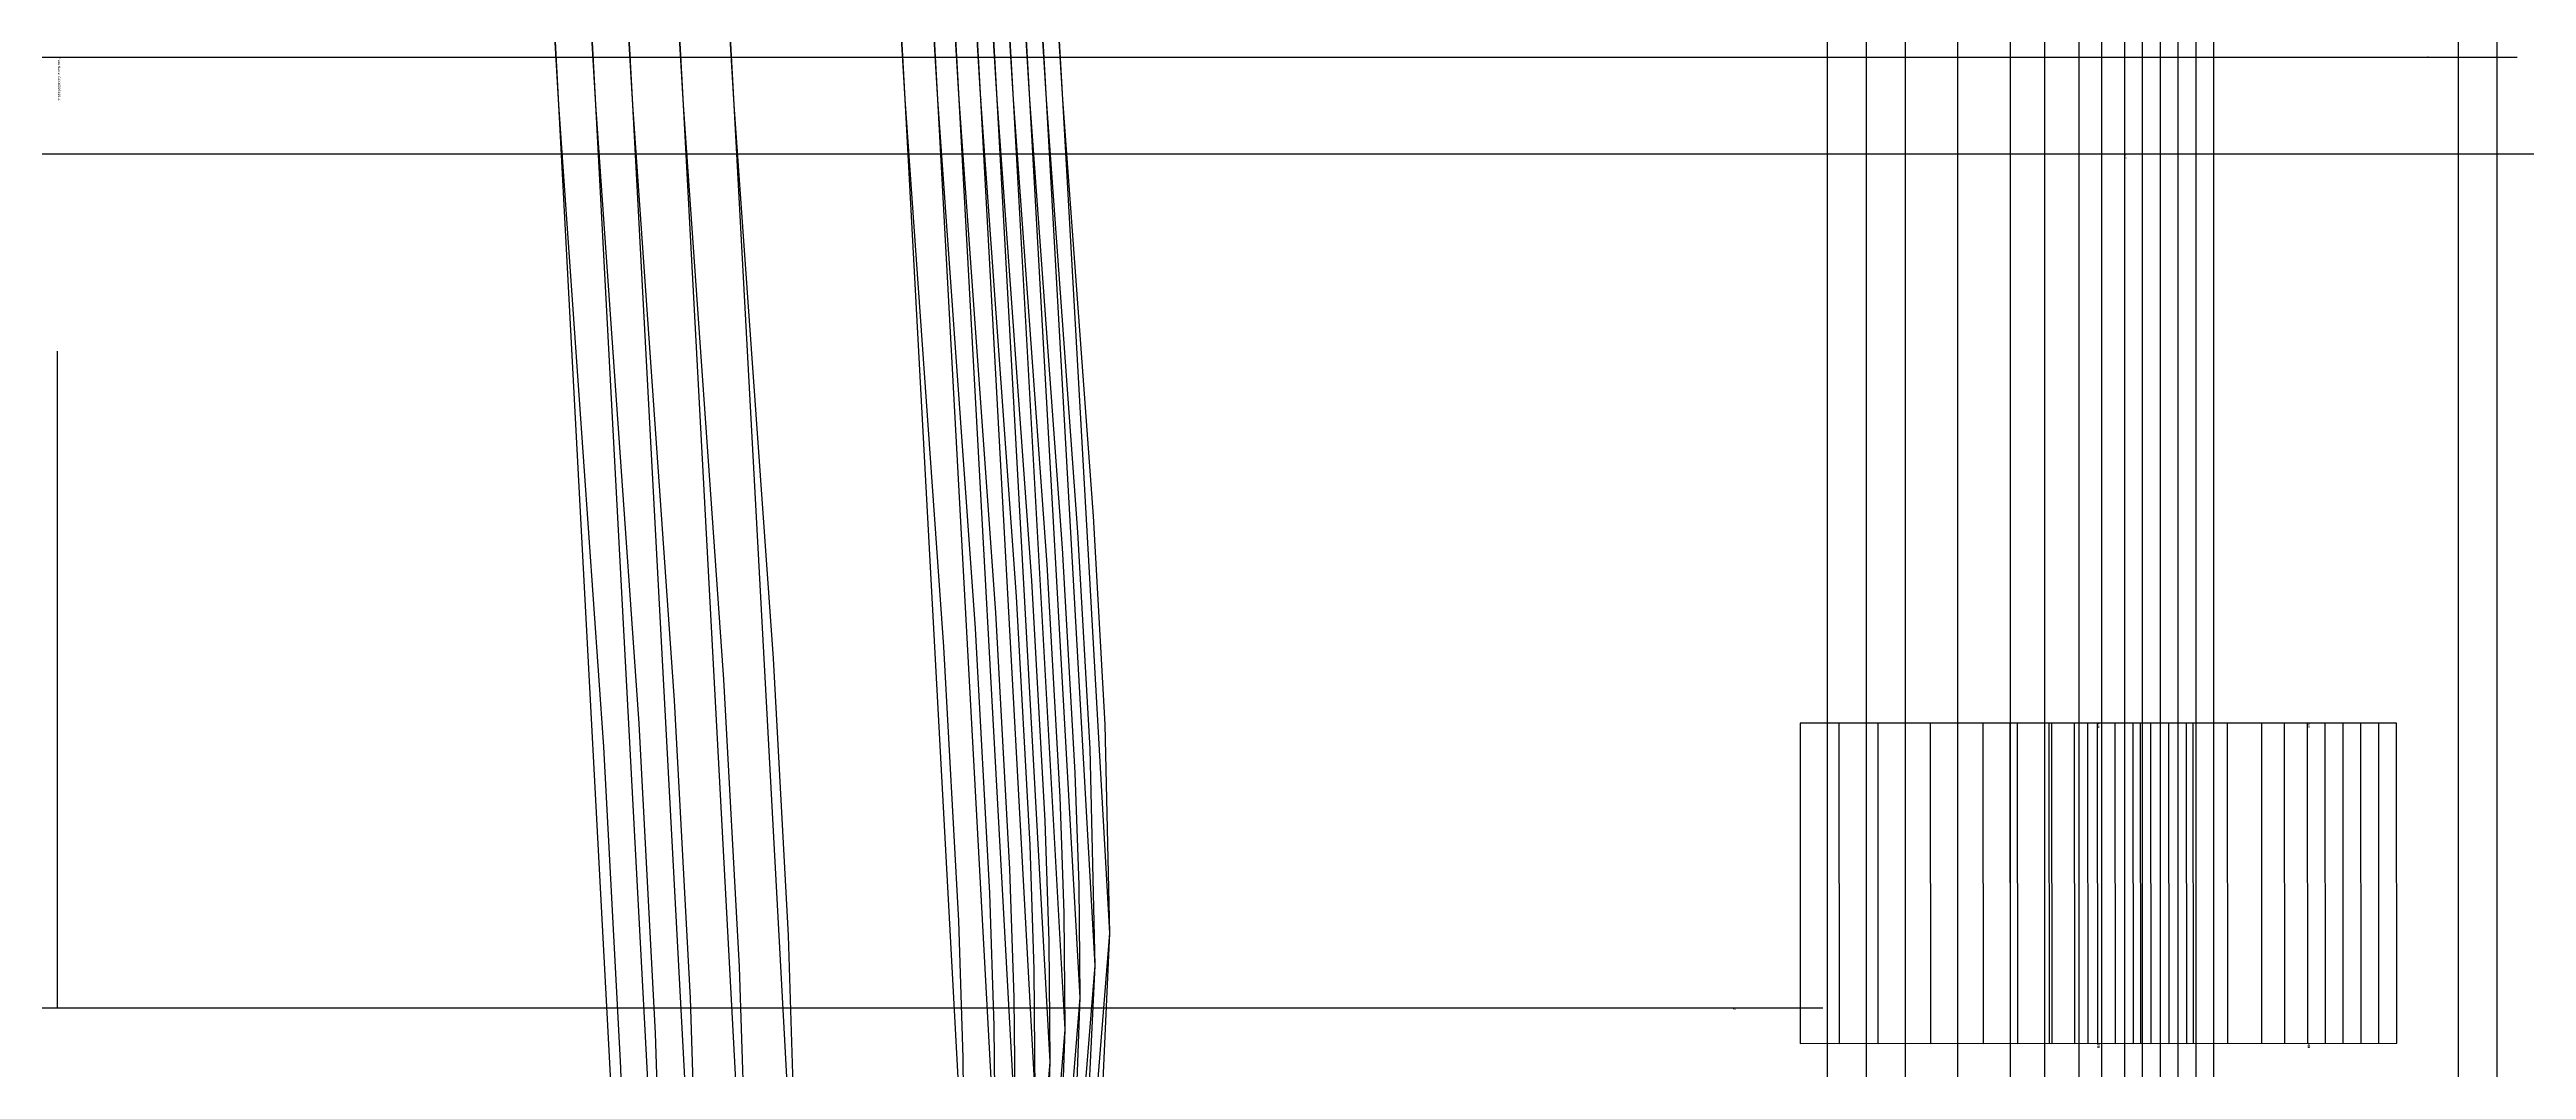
# Model space of a CAD drawing. Extents: x -17 to 2388, y -41 to 629.
# Drawn here: x 1887 to 2158, y 182 to 293.6 of the extents above; entities that cross this region are included whole.
import ezdxf

# ---------------------------------------------------------------- set-up
doc = ezdxf.new("R2010")
doc.units = 0

# ---------------------------------------------------------------- blocks, each defined once
blk = doc.blocks.new('GLX4802S19SLL_26')
at = {"layer": '5'}
blk.add_line((1701.4724, 292.7147), (2156.9376, 292.7147), dxfattribs=at)
at = {"layer": '7'}
blk.add_line((1701.4724, 292.7147), (2156.9376, 292.7147), dxfattribs=at)
at = {"layer": '8'}
for p, q in [((2143.7499, 219.9056), (2120.7502, 219.8878)), ((2120.7502, 219.8828), (2120.7807, 184.8816)), ((2143.7804, 184.8994), (2143.7499, 219.9006)), ((2120.7832, 184.8867), (2143.7804, 184.9044))]:
    blk.add_line(p, q, dxfattribs=at)
for points in [[(2123.7372, 516.1992), (2123.7372, 283.8222), (2123.7372, 71.8059)], [(1995.7847, 106.9417), (2003.0237, 196.9339), (1997.8599, 288.0792), (1992.6961, 379.2373), (1992.0001, 468.9044)], [(2300.8565, 282.1051), (2192.7389, 282.1051), (2123.7372, 282.1051), (1807.7384, 282.1051), (1628.7344, 282.1051), (1429.7356, 282.1051)], [(2080.9814, 188.7398), (1887.8855, 188.7398), (1887.8855, 260.571)]]:
    blk.add_lwpolyline(points, dxfattribs=at)
at = {"layer": '85'}
for points in [[(2123.7372, 516.1992), (2123.7372, 283.8222), (2123.7372, 71.8059)], [(1995.7847, 106.9417), (2000.1611, 151.9022), (2001.9696, 174.4015), (2003.0237, 196.9339), (2002.4979, 219.738), (2001.2076, 242.5243), (1997.8599, 288.0792), (1995.0075, 333.6468), (1992.6961, 379.2373), (1992.0814, 424.0657), (1992.0001, 468.9044)], [(2300.8565, 282.1051), (2192.7389, 282.1051), (2123.7372, 282.1051), (1807.7384, 282.1051), (1628.7344, 282.1051), (1429.7356, 282.1051)], [(2080.9814, 188.7398), (1887.8855, 188.7398), (1887.8855, 260.571)], [(2143.7499, 219.9056), (2120.7502, 219.8878)], [(2120.7502, 219.8828), (2120.7807, 184.8816)], [(2143.7804, 184.8994), (2143.7499, 219.9006)], [(2120.7832, 184.8867), (2143.7804, 184.9044)]]:
    blk.add_lwpolyline(points, dxfattribs=at)
at = {"layer": '1'}
blk.add_text('Piece Name: GLX4802S19SLL', height=0.25, rotation=270, dxfattribs=at).set_placement((1887.949, 292.7122))
blk = doc.blocks.new('GLX4802S19SLL_28')
at = {"layer": '5'}
blk.add_line((1699.5217, 292.7147), (2154.9894, 292.7147), dxfattribs=at)
at = {"layer": '7'}
blk.add_line((1699.5217, 292.7147), (2154.9894, 292.7147), dxfattribs=at)
at = {"layer": '8'}
for p, q in [((2141.7992, 219.9056), (2118.7995, 219.8878)), ((2118.7995, 219.8828), (2118.8299, 184.8816)), ((2141.8297, 184.8994), (2141.7992, 219.9006)), ((2118.8325, 184.8867), (2141.8322, 184.9044))]:
    blk.add_line(p, q, dxfattribs=at)
for points in [[(2121.7865, 523.6998), (2121.7865, 283.4793), (2121.7865, 64.3052)], [(1993.834, 99.9617), (2001.393, 193.4211), (1996.0641, 288.0818), (1990.7378, 382.7577), (1990.052, 475.8843)], [(2302.8047, 282.1051), (2190.7881, 282.1051), (2121.7865, 282.1051), (1805.7877, 282.1051), (1626.7862, 282.1051), (1427.7849, 282.1051)], [(2079.0307, 188.7398), (1885.9348, 188.7398), (1885.9348, 260.571)]]:
    blk.add_lwpolyline(points, dxfattribs=at)
at = {"layer": '85'}
for points in [[(2121.7865, 523.6998), (2121.7865, 283.4793), (2121.7865, 64.3052)], [(1993.834, 99.9617), (1998.3984, 146.6546), (2000.2882, 170.02), (2001.393, 193.4211), (2000.8546, 217.104), (1999.5236, 240.7692), (1996.0641, 288.0818), (1993.1177, 335.4071), (1990.7378, 382.7577), (1990.1155, 429.3159), (1990.052, 475.8843)], [(2302.8047, 282.1051), (2190.7881, 282.1051), (2121.7865, 282.1051), (1805.7877, 282.1051), (1626.7862, 282.1051), (1427.7849, 282.1051)], [(2079.0307, 188.7398), (1885.9348, 188.7398), (1885.9348, 260.571)], [(2141.7992, 219.9056), (2118.7995, 219.8878)], [(2118.7995, 219.8828), (2118.8299, 184.8816)], [(2141.8297, 184.8994), (2141.7992, 219.9006)], [(2118.8325, 184.8867), (2141.8322, 184.9044)]]:
    blk.add_lwpolyline(points, dxfattribs=at)
at = {"layer": '1'}
blk.add_text('Piece Name: GLX4802S19SLL', height=0.25, rotation=270, dxfattribs=at).set_placement((1887.949, 292.7122))
blk = doc.blocks.new('GLX4802S19SLL_30')
at = {"layer": '5'}
blk.add_line((1697.5735, 292.7147), (2153.0412, 292.7147), dxfattribs=at)
at = {"layer": '7'}
blk.add_line((1697.5735, 292.7147), (2153.0412, 292.7147), dxfattribs=at)
at = {"layer": '8'}
for p, q in [((2139.851, 219.9056), (2116.8513, 219.8878)), ((2116.8513, 219.8828), (2116.8818, 184.8816)), ((2139.8815, 184.8994), (2139.851, 219.9006)), ((2116.8843, 184.8867), (2139.884, 184.9044))]:
    blk.add_line(p, q, dxfattribs=at)
for points in [[(2119.8383, 531.2004), (2119.8383, 283.1339), (2119.8383, 56.8046)], [(1991.8858, 92.9818), (1999.7598, 189.9082), (1994.2709, 288.0869), (1988.7794, 386.2807), (1988.1038, 482.8642)], [(2304.7554, 282.1051), (2188.84, 282.1051), (2119.8383, 282.1051), (1803.8395, 282.1051), (1624.8381, 282.1051), (1425.8367, 282.1051)], [(2077.0825, 188.7398), (1883.9866, 188.7398), (1883.9866, 260.571)]]:
    blk.add_lwpolyline(points, dxfattribs=at)
at = {"layer": '85'}
for points in [[(2119.8383, 531.2004), (2119.8383, 283.1339), (2119.8383, 56.8046)], [(1991.8858, 92.9818), (1996.6356, 141.4069), (1998.6041, 165.6385), (1999.3357, 177.767), (1999.7598, 189.9082), (1999.6405, 202.1917), (1999.2112, 214.47), (1997.8396, 239.0166), (1994.2709, 288.0869), (1991.2305, 337.1698), (1988.7794, 386.2807), (1988.152, 434.5661), (1988.1038, 482.8642)], [(2304.7554, 282.1051), (2188.84, 282.1051), (2119.8383, 282.1051), (1803.8395, 282.1051), (1624.8381, 282.1051), (1425.8367, 282.1051)], [(2077.0825, 188.7398), (1883.9866, 188.7398), (1883.9866, 260.571)], [(2139.851, 219.9056), (2116.8513, 219.8878)], [(2116.8513, 219.8828), (2116.8818, 184.8816)], [(2139.8815, 184.8994), (2139.851, 219.9006)], [(2116.8843, 184.8867), (2139.884, 184.9044)]]:
    blk.add_lwpolyline(points, dxfattribs=at)
at = {"layer": '1'}
blk.add_text('Piece Name: GLX4802S19SLL', height=0.25, rotation=270, dxfattribs=at).set_placement((1887.9516, 292.7122))
blk = doc.blocks.new('GLX4802S19SLL_32')
at = {"layer": '5'}
blk.add_line((1695.6228, 292.7147), (2151.0905, 292.7147), dxfattribs=at)
at = {"layer": '7'}
blk.add_line((1695.6228, 292.7147), (2151.0905, 292.7147), dxfattribs=at)
at = {"layer": '8'}
for p, q in [((2137.9003, 219.9056), (2114.9006, 219.8878)), ((2114.9006, 219.8828), (2114.9311, 184.8816)), ((2137.9308, 184.8994), (2137.9003, 219.9006)), ((2114.9336, 184.8867), (2137.9333, 184.9044))]:
    blk.add_line(p, q, dxfattribs=at)
for points in [[(2117.8876, 538.701), (2117.8876, 282.791), (2117.8876, 49.304)], [(1989.9351, 86.0019), (1998.1241, 186.3954), (1992.4726, 288.0919), (1986.8211, 389.8012), (1986.153, 489.8441)], [(2306.7036, 282.1051), (2186.8893, 282.1051), (2117.8876, 282.1051), (1801.8888, 282.1051), (1622.8873, 282.1051), (1423.886, 282.1051)], [(2075.1318, 188.7398), (1882.0359, 188.7398), (1882.0359, 260.571)]]:
    blk.add_lwpolyline(points, dxfattribs=at)
at = {"layer": '85'}
for points in [[(2117.8876, 538.701), (2117.8876, 282.791), (2117.8876, 49.304)], [(1989.9351, 86.0019), (1994.8729, 136.1593), (1996.9201, 161.257), (1997.6821, 173.8199), (1998.1241, 186.3954), (1998.0047, 199.1183), (1997.5653, 211.8386), (1996.153, 237.2615), (1992.4726, 288.0919), (1989.3433, 338.9326), (1986.8211, 389.8012), (1986.1886, 439.8163), (1986.153, 489.8441)], [(2306.7036, 282.1051), (2186.8893, 282.1051), (2117.8876, 282.1051), (1801.8888, 282.1051), (1622.8873, 282.1051), (1423.886, 282.1051)], [(2075.1318, 188.7398), (1882.0359, 188.7398), (1882.0359, 260.571)], [(2137.9003, 219.9056), (2114.9006, 219.8878)], [(2114.9006, 219.8828), (2114.9311, 184.8816)], [(2137.9308, 184.8994), (2137.9003, 219.9006)], [(2114.9336, 184.8867), (2137.9333, 184.9044)]]:
    blk.add_lwpolyline(points, dxfattribs=at)
at = {"layer": '1'}
blk.add_text('Piece Name: GLX4802S19SLL', height=0.25, rotation=270, dxfattribs=at).set_placement((1887.949, 292.7122))
blk = doc.blocks.new('GLX4802S19SLL_34')
at = {"layer": '5'}
blk.add_line((1693.6746, 292.7147), (2149.1398, 292.7147), dxfattribs=at)
at = {"layer": '7'}
blk.add_line((1693.6746, 292.7147), (2149.1398, 292.7147), dxfattribs=at)
at = {"layer": '8'}
for p, q in [((2135.9521, 219.9056), (2112.9524, 219.8878)), ((2112.9524, 219.8828), (2112.9829, 184.8816)), ((2135.9826, 184.8994), (2135.9521, 219.9006)), ((2112.9854, 184.8867), (2135.9826, 184.9044))]:
    blk.add_line(p, q, dxfattribs=at)
for points in [[(2115.9394, 546.2016), (2115.9394, 282.4481), (2115.9394, 41.8034)], [(1987.9869, 79.022), (1996.4883, 182.8826), (1990.6743, 288.097), (1984.8627, 393.3241), (1984.2023, 496.8241)], [(2308.6543, 282.1051), (2184.9411, 282.1051), (2115.9394, 282.1051), (1799.9406, 282.1051), (1620.9391, 282.1051), (1421.9378, 282.1051)], [(2073.1811, 188.7398), (1880.0877, 188.7398), (1880.0877, 260.571)]]:
    blk.add_lwpolyline(points, dxfattribs=at)
at = {"layer": '85'}
for points in [[(2115.9394, 546.2016), (2115.9394, 282.4481), (2115.9394, 41.8034)], [(1987.9869, 79.022), (1993.1101, 130.9117), (1995.2361, 156.8755), (1996.0286, 169.8727), (1996.4883, 182.8826), (1996.3715, 196.0449), (1995.9193, 209.2046), (1994.4665, 235.5089), (1990.6743, 288.097), (1987.4535, 340.6979), (1986.0007, 367.0047), (1984.8627, 393.3241), (1984.3878, 419.194), (1984.2226, 445.069), (1984.2023, 496.8241)], [(2308.6543, 282.1051), (2184.9411, 282.1051), (2115.9394, 282.1051), (1799.9406, 282.1051), (1620.9391, 282.1051), (1421.9378, 282.1051)], [(2073.1811, 188.7398), (1880.0877, 188.7398), (1880.0877, 260.571)], [(2135.9521, 219.9056), (2112.9524, 219.8878)], [(2112.9524, 219.8828), (2112.9829, 184.8816)], [(2135.9826, 184.8994), (2135.9521, 219.9006)], [(2112.9854, 184.8867), (2135.9826, 184.9044)]]:
    blk.add_lwpolyline(points, dxfattribs=at)
at = {"layer": '1'}
blk.add_text('Piece Name: GLX4802S19SLL', height=0.25, rotation=270, dxfattribs=at).set_placement((1887.949, 292.7122))
blk = doc.blocks.new('GLX4802S19SLL_36')
at = {"layer": '2'}
for p in [(2147.1916, 292.7147), (2111.0017, 219.8878), (2111.0017, 219.8828), (2134.0014, 219.9056), (2134.0014, 219.9006), (2071.2329, 188.7398), (2111.0322, 184.8816), (2111.0347, 184.8867), (2134.0318, 184.8994), (2134.0344, 184.9044)]:
    blk.add_point(p, dxfattribs=at)
at = {"layer": '3'}
for p in [(1988.881, 288.1021), (2113.9887, 282.1051), (2113.9887, 282.1051)]:
    blk.add_point(p, dxfattribs=at)
at = {"layer": '5'}
blk.add_line((1691.7239, 292.7147), (2147.1916, 292.7147), dxfattribs=at)
at = {"layer": '7'}
blk.add_line((1691.7239, 292.7147), (2147.1916, 292.7147), dxfattribs=at)
at = {"layer": '8'}
for p, q in [((2134.0014, 219.9056), (2111.0017, 219.8878)), ((2111.0017, 219.8828), (2111.0322, 184.8816)), ((2134.0318, 184.8994), (2134.0014, 219.9006)), ((2111.0347, 184.8867), (2134.0344, 184.9044))]:
    blk.add_line(p, q, dxfattribs=at)
for points in [[(2113.9887, 553.7023), (2113.9887, 282.1051), (2113.9887, 34.3028)], [(1986.0362, 72.0421), (1994.8576, 179.3723), (1988.881, 288.1021), (1982.9044, 396.8471), (1982.2542, 503.804)], [(2310.6025, 282.1051), (2182.9904, 282.1051), (2113.9887, 282.1051), (1797.9898, 282.1051), (1618.9884, 282.1051), (1419.9871, 282.1051)], [(2071.2329, 188.7398), (1878.137, 188.7398), (1878.137, 260.571)]]:
    blk.add_lwpolyline(points, dxfattribs=at)
at = {"layer": '85'}
for points in [[(2113.9887, 553.7023), (2113.9887, 282.1051), (2113.9887, 34.3028)], [(1986.0362, 72.0421), (1991.3499, 125.664), (1993.5546, 152.4966), (1994.375, 165.9281), (1994.8576, 179.3723), (1994.7383, 192.974), (1994.276, 206.5732), (1992.7824, 233.7562), (1988.881, 288.1021), (1985.5663, 342.4606), (1984.0728, 369.6463), (1982.9044, 396.8471), (1982.4218, 423.5806), (1982.2592, 450.3192), (1982.2542, 503.804)], [(2310.6025, 282.1051), (2182.9904, 282.1051), (2113.9887, 282.1051), (1797.9898, 282.1051), (1618.9884, 282.1051), (1419.9871, 282.1051)], [(2071.2329, 188.7398), (1878.137, 188.7398), (1878.137, 260.571)], [(2134.0014, 219.9056), (2111.0017, 219.8878)], [(2111.0017, 219.8828), (2111.0322, 184.8816)], [(2134.0318, 184.8994), (2134.0014, 219.9006)], [(2111.0347, 184.8867), (2134.0344, 184.9044)]]:
    blk.add_lwpolyline(points, dxfattribs=at)
at = {"layer": '1'}
blk.add_text('Piece Name: GLX4802S19SLL', height=0.25, rotation=270, dxfattribs=at).set_placement((1887.949, 292.7122))
at = {"layer": '8'}
for s, p in [('# 0', (2113.9887, 282.1051)), ('# 0', (2111.0017, 219.8878)), ('# 0', (2111.0017, 219.8828)), ('NM', (2111.0017, 219.8828)), ('# 0', (2134.0014, 219.9056)), ('# 0', (2134.0014, 219.9006)), ('NM', (2134.0014, 219.9056)), ('B', (2071.2329, 188.7398)), ('# 0', (2111.0322, 184.8816)), ('# 0', (2111.0347, 184.8867)), ('NM', (2111.0347, 184.8867)), ('# 0', (2134.0318, 184.8994)), ('# 0', (2134.0344, 184.9044)), ('NM', (2134.0318, 184.8994))]:
    blk.add_text(s, height=0.25, rotation=270, dxfattribs=at).set_placement(p)
at = {"layer": '85'}
for s, p in [('NM', (2111.0017, 219.8828)), ('NM', (2134.0014, 219.9056)), ('B', (2071.2329, 188.7398)), ('NM', (2111.0347, 184.8867)), ('NM', (2134.0318, 184.8994))]:
    blk.add_text(s, height=0.25, rotation=270, dxfattribs=at).set_placement(p)
blk = doc.blocks.new('GLX4802S19SLL_38')
at = {"layer": '5'}
blk.add_line((1689.2245, 292.7147), (2144.6922, 292.7147), dxfattribs=at)
at = {"layer": '7'}
blk.add_line((1689.2245, 292.7147), (2144.6922, 292.7147), dxfattribs=at)
at = {"layer": '8'}
for p, q in [((2131.502, 219.9056), (2108.5023, 219.8878)), ((2108.5023, 219.8828), (2108.5328, 184.8816)), ((2131.5325, 184.8994), (2131.502, 219.9006)), ((2108.5353, 184.8867), (2131.535, 184.9044))]:
    blk.add_line(p, q, dxfattribs=at)
for points in [[(2111.4893, 561.2029), (2111.4893, 281.7597), (2111.4893, 26.8021)], [(1983.5369, 65.052), (1992.6732, 175.8519), (1986.5341, 288.0996), (1980.3949, 400.365), (1979.7548, 510.7839)], [(2312.1036, 282.1051), (2180.491, 282.1051), (2111.4893, 282.1051), (1795.4905, 282.1051), (1616.4891, 282.1051), (1417.4877, 282.1051)], [(2068.7335, 188.7398), (1875.6376, 188.7398), (1875.6376, 260.571)]]:
    blk.add_lwpolyline(points, dxfattribs=at)
at = {"layer": '85'}
for points in [[(2111.4893, 561.2029), (2111.4893, 281.7597), (2111.4893, 26.8021)], [(1983.5369, 65.052), (1989.036, 120.4062), (1991.3194, 148.1075), (1992.1703, 161.9733), (1992.6732, 175.8519), (1992.5539, 189.8955), (1992.0789, 203.9341), (1990.5447, 231.996), (1986.5341, 288.0996), (1983.1279, 344.2183), (1981.5912, 372.2853), (1980.3949, 400.365), (1979.9046, 427.9647), (1979.7421, 455.5694), (1979.7548, 510.7839)], [(2312.1036, 282.1051), (2180.491, 282.1051), (2111.4893, 282.1051), (1795.4905, 282.1051), (1616.4891, 282.1051), (1417.4877, 282.1051)], [(2068.7335, 188.7398), (1875.6376, 188.7398), (1875.6376, 260.571)], [(2131.502, 219.9056), (2108.5023, 219.8878)], [(2108.5023, 219.8828), (2108.5328, 184.8816)], [(2131.5325, 184.8994), (2131.502, 219.9006)], [(2108.5353, 184.8867), (2131.535, 184.9044)]]:
    blk.add_lwpolyline(points, dxfattribs=at)
at = {"layer": '1'}
blk.add_text('Piece Name: GLX4802S19SLL', height=0.25, rotation=270, dxfattribs=at).set_placement((1887.9516, 292.7122))
blk = doc.blocks.new('GLX4802S19SLL_40')
at = {"layer": '5'}
blk.add_line((1686.7226, 292.7147), (2142.1903, 292.7147), dxfattribs=at)
at = {"layer": '7'}
blk.add_line((1686.7226, 292.7147), (2142.1903, 292.7147), dxfattribs=at)
at = {"layer": '8'}
for p, q in [((2129.0001, 219.9056), (2106.0004, 219.8878)), ((2106.0004, 219.8828), (2106.0309, 184.8816)), ((2129.0306, 184.8994), (2129.0001, 219.9006)), ((2106.0334, 184.8867), (2129.0331, 184.9044))]:
    blk.add_line(p, q, dxfattribs=at)
for points in [[(2108.9875, 568.7035), (2108.9875, 281.4168), (2108.9875, 19.3015)], [(1981.035, 58.0721), (1990.4863, 172.339), (1984.1845, 288.1046), (1977.8828, 403.888), (1977.2529, 517.7638)], [(2313.6022, 282.1051), (2177.9891, 282.1051), (2108.9875, 282.1051), (1792.9886, 282.1051), (1613.9872, 282.1051), (1414.9858, 282.1051)], [(2066.2316, 188.7398), (1873.1357, 188.7398), (1873.1357, 260.571)]]:
    blk.add_lwpolyline(points, dxfattribs=at)
at = {"layer": '85'}
for points in [[(2108.9875, 568.7035), (2108.9875, 281.4168), (2108.9875, 19.3015)], [(1981.035, 58.0721), (1986.722, 115.1586), (1989.0842, 143.726), (1989.9656, 158.0262), (1990.4863, 172.339), (1990.3669, 186.8221), (1989.8818, 201.3001), (1988.307, 230.2409), (1984.1845, 288.1046), (1980.687, 345.9811), (1979.1122, 374.9269), (1977.8828, 403.888), (1977.385, 432.3512), (1977.2275, 460.8195), (1977.2529, 517.7638)], [(2313.6022, 282.1051), (2177.9891, 282.1051), (2108.9875, 282.1051), (1792.9886, 282.1051), (1613.9872, 282.1051), (1414.9858, 282.1051)], [(2066.2316, 188.7398), (1873.1357, 188.7398), (1873.1357, 260.571)], [(2129.0001, 219.9056), (2106.0004, 219.8878)], [(2106.0004, 219.8828), (2106.0309, 184.8816)], [(2129.0306, 184.8994), (2129.0001, 219.9006)], [(2106.0334, 184.8867), (2129.0331, 184.9044)]]:
    blk.add_lwpolyline(points, dxfattribs=at)
at = {"layer": '1'}
blk.add_text('Piece Name: GLX4802S19SLL', height=0.25, rotation=270, dxfattribs=at).set_placement((1887.949, 292.7122))
blk = doc.blocks.new('GLX4802S19SLL_42')
at = {"layer": '5'}
blk.add_line((1682.9736, 292.7147), (2138.4413, 292.7147), dxfattribs=at)
at = {"layer": '7'}
blk.add_line((1682.9736, 292.7147), (2138.4413, 292.7147), dxfattribs=at)
at = {"layer": '8'}
for p, q in [((2125.2511, 219.9056), (2102.2514, 219.8878)), ((2102.2514, 219.8828), (2102.2818, 184.8816)), ((2125.2816, 184.8994), (2125.2511, 219.9006)), ((2102.2844, 184.8867), (2125.2841, 184.9044))]:
    blk.add_line(p, q, dxfattribs=at)
for points in [[(2105.2384, 577.4538), (2105.2384, 281.0155), (2105.2384, 10.5512)], [(1977.2859, 50.1016), (1987.0979, 168.3284), (1980.6108, 288.1097), (1974.1236, 407.9088), (1973.5039, 525.7343)], [(2316.8534, 282.1051), (2174.24, 282.1051), (2105.2384, 282.1051), (1789.2396, 282.1051), (1610.2381, 282.1051), (1411.2368, 282.1051)], [(2062.4826, 188.7398), (1869.3867, 188.7398), (1869.3867, 260.571)]]:
    blk.add_lwpolyline(points, dxfattribs=at)
at = {"layer": '85'}
for points in [[(2105.2384, 577.4538), (2105.2384, 281.0155), (2105.2384, 10.5512)], [(1977.2859, 50.1016), (1983.1838, 109.1667), (1985.6374, 138.7222), (1986.5544, 153.5177), (1987.0979, 168.3284), (1986.9786, 183.3144), (1986.4807, 198.2928), (1984.8576, 228.2394), (1980.6108, 288.1097), (1977.0065, 347.9953), (1975.386, 377.9444), (1974.1236, 407.9088), (1973.6156, 437.3601), (1973.4607, 466.8165), (1973.5039, 525.7343)], [(2316.8534, 282.1051), (2174.24, 282.1051), (2105.2384, 282.1051), (1789.2396, 282.1051), (1610.2381, 282.1051), (1411.2368, 282.1051)], [(2062.4826, 188.7398), (1869.3867, 188.7398), (1869.3867, 260.571)], [(2125.2511, 219.9056), (2102.2514, 219.8878)], [(2102.2514, 219.8828), (2102.2818, 184.8816)], [(2125.2816, 184.8994), (2125.2511, 219.9006)], [(2102.2844, 184.8867), (2125.2841, 184.9044)]]:
    blk.add_lwpolyline(points, dxfattribs=at)
at = {"layer": '1'}
blk.add_text('Piece Name: GLX4802S19SLL', height=0.25, rotation=270, dxfattribs=at).set_placement((1887.9516, 292.7122))
blk = doc.blocks.new('GLX4802S19SLL_44')
at = {"layer": '5'}
blk.add_line((1679.222, 292.7147), (2134.6897, 292.7147), dxfattribs=at)
at = {"layer": '7'}
blk.add_line((1679.222, 292.7147), (2134.6897, 292.7147), dxfattribs=at)
at = {"layer": '8'}
for p, q in [((2121.4995, 219.9056), (2098.4998, 219.8878)), ((2098.4998, 219.8828), (2098.5303, 184.8816)), ((2121.53, 184.8994), (2121.4995, 219.9006)), ((2098.5328, 184.8867), (2121.5325, 184.9044))]:
    blk.add_line(p, q, dxfattribs=at)
for points in [[(2101.4868, 586.2041), (2101.4868, 280.6142), (2101.4868, 1.8009)], [(1958.5331, 46.8554), (1968.4645, 166.3853), (1961.9164, 287.4925), (1955.3683, 408.6149), (1954.751, 527.7409)], [(2320.1021, 282.1051), (2170.4885, 282.1051), (2101.4868, 282.1051), (1785.488, 282.1051), (1606.4866, 282.1051), (1407.4852, 282.1051)], [(2058.731, 188.7398), (1865.6351, 188.7398), (1865.6351, 260.571)]]:
    blk.add_lwpolyline(points, dxfattribs=at)
at = {"layer": '85'}
for points in [[(2101.4868, 586.2041), (2101.4868, 280.6142), (2101.4868, 1.8009)], [(1958.5331, 46.8554), (1964.5021, 106.5708), (1966.9862, 136.4539), (1967.9159, 151.412), (1968.4645, 166.3853), (1968.3451, 181.5364), (1967.8447, 196.6824), (1966.2064, 226.9592), (1961.9164, 287.4925), (1958.2791, 348.0385), (1956.6433, 378.3204), (1955.3683, 408.6149), (1954.8577, 438.3913), (1954.7028, 468.1728), (1954.751, 527.7409)], [(2320.1021, 282.1051), (2170.4885, 282.1051), (2101.4868, 282.1051), (1785.488, 282.1051), (1606.4866, 282.1051), (1407.4852, 282.1051)], [(2058.731, 188.7398), (1865.6351, 188.7398), (1865.6351, 260.571)], [(2121.4995, 219.9056), (2098.4998, 219.8878)], [(2098.4998, 219.8828), (2098.5303, 184.8816)], [(2121.53, 184.8994), (2121.4995, 219.9006)], [(2098.5328, 184.8867), (2121.5325, 184.9044)]]:
    blk.add_lwpolyline(points, dxfattribs=at)
at = {"layer": '1'}
blk.add_text('Piece Name: GLX4802S19SLL', height=0.25, rotation=270, dxfattribs=at).set_placement((1887.949, 292.7122))
blk = doc.blocks.new('GLX4802S19SLL_46')
at = {"layer": '5'}
blk.add_line((1673.4714, 292.7147), (2128.9392, 292.7147), dxfattribs=at)
at = {"layer": '7'}
blk.add_line((1673.4714, 292.7147), (2128.9392, 292.7147), dxfattribs=at)
at = {"layer": '8'}
for p, q in [((2115.7489, 219.9056), (2092.7492, 219.8878)), ((2092.7492, 219.8828), (2092.7797, 184.8816)), ((2115.7794, 184.8994), (2115.7489, 219.9006)), ((2092.7823, 184.8867), (2115.782, 184.9044))]:
    blk.add_line(p, q, dxfattribs=at)
for points in [[(2095.7363, 596.2041), (2095.7363, 280.157), (2095.7363, -8.1992)], [(1952.7825, 37.7597), (1963.1254, 161.8082), (1956.3639, 287.495), (1949.605, 413.1996), (1949.0005, 536.8316)], [(2324.8519, 282.1051), (2164.7379, 282.1051), (2095.7363, 282.1051), (1779.7374, 282.1051), (1600.736, 282.1051), (1401.7346, 282.1051)], [(2052.9805, 188.7398), (1859.8846, 188.7398), (1859.8846, 260.571)]]:
    blk.add_lwpolyline(points, dxfattribs=at)
at = {"layer": '85'}
for points in [[(2095.7363, 596.2041), (2095.7363, 280.157), (2095.7363, -8.1992)], [(1952.7825, 37.7597), (1958.9954, 99.7331), (1961.5811, 130.744), (1962.5514, 146.2685), (1963.1254, 161.8082), (1963.006, 177.5308), (1962.4904, 193.2509), (1960.7988, 224.6732), (1956.3639, 287.495), (1952.6073, 350.3321), (1950.9182, 381.757), (1949.605, 413.1996), (1949.0843, 444.1013), (1948.9319, 475.0105), (1949.0005, 536.8316)], [(2324.8519, 282.1051), (2164.7379, 282.1051), (2095.7363, 282.1051), (1779.7374, 282.1051), (1600.736, 282.1051), (1401.7346, 282.1051)], [(2052.9805, 188.7398), (1859.8846, 188.7398), (1859.8846, 260.571)], [(2115.7489, 219.9056), (2092.7492, 219.8878)], [(2092.7492, 219.8828), (2092.7797, 184.8816)], [(2115.7794, 184.8994), (2115.7489, 219.9006)], [(2092.7823, 184.8867), (2115.782, 184.9044)]]:
    blk.add_lwpolyline(points, dxfattribs=at)
at = {"layer": '1'}
blk.add_text('Piece Name: GLX4802S19SLL', height=0.25, rotation=270, dxfattribs=at).set_placement((1887.949, 292.7122))
blk = doc.blocks.new('GLX4802S19SLL_48')
at = {"layer": '5'}
blk.add_line((1667.7209, 292.7147), (2123.1886, 292.7147), dxfattribs=at)
at = {"layer": '7'}
blk.add_line((1667.7209, 292.7147), (2123.1886, 292.7147), dxfattribs=at)
at = {"layer": '8'}
for p, q in [((2109.9984, 219.9056), (2086.9987, 219.8878)), ((2086.9987, 219.8828), (2087.0291, 184.8816)), ((2110.0289, 184.8994), (2109.9984, 219.9006)), ((2087.0317, 184.8867), (2110.0314, 184.9044))]:
    blk.add_line(p, q, dxfattribs=at)
for points in [[(2089.9857, 606.2041), (2089.9857, 279.6998), (2089.9857, -18.1991)], [(1947.032, 28.664), (1957.7838, 157.2286), (1950.814, 287.4976), (1943.8417, 417.7843), (1943.2499, 545.9222)], [(2329.6017, 282.1051), (2158.9873, 282.1051), (2089.9857, 282.1051), (1773.9869, 282.1051), (1594.9854, 282.1051), (1395.9841, 282.1051)], [(2047.2299, 188.7398), (1854.134, 188.7398), (1854.134, 260.571)]]:
    blk.add_lwpolyline(points, dxfattribs=at)
at = {"layer": '85'}
for points in [[(2089.9857, 606.2041), (2089.9857, 279.6998), (2089.9857, -18.1991)], [(1947.032, 28.664), (1953.4887, 92.8929), (1956.176, 125.0341), (1957.1844, 141.1224), (1957.7838, 157.2286), (1957.6644, 173.5252), (1957.1336, 189.8168), (1955.3911, 222.3847), (1950.814, 287.4976), (1946.938, 352.6257), (1945.1955, 385.1961), (1943.8417, 417.7843), (1943.3109, 449.8112), (1943.1636, 481.8457), (1943.2499, 545.9222)], [(2329.6017, 282.1051), (2158.9873, 282.1051), (2089.9857, 282.1051), (1773.9869, 282.1051), (1594.9854, 282.1051), (1395.9841, 282.1051)], [(2047.2299, 188.7398), (1854.134, 188.7398), (1854.134, 260.571)], [(2109.9984, 219.9056), (2086.9987, 219.8878)], [(2086.9987, 219.8828), (2087.0291, 184.8816)], [(2110.0289, 184.8994), (2109.9984, 219.9006)], [(2087.0317, 184.8867), (2110.0314, 184.9044)]]:
    blk.add_lwpolyline(points, dxfattribs=at)
at = {"layer": '1'}
blk.add_text('Piece Name: GLX4802S19SLL', height=0.25, rotation=270, dxfattribs=at).set_placement((1887.949, 292.7122))
blk = doc.blocks.new('GLX4802S19SLL_50')
at = {"layer": '5'}
blk.add_line((1663.4715, 292.7147), (2118.9392, 292.7147), dxfattribs=at)
at = {"layer": '7'}
blk.add_line((1663.4715, 292.7147), (2118.9392, 292.7147), dxfattribs=at)
at = {"layer": '8'}
for p, q in [((2154.7379, 538.1067), (2154.7379, 26.1011)), ((2154.7379, 476.1053), (2154.7379, 88.1025)), ((2105.749, 219.9056), (2082.7492, 219.8878)), ((2082.7492, 219.8828), (2082.7797, 184.8816)), ((2105.7794, 184.8994), (2105.749, 219.9006)), ((2082.7823, 184.8867), (2105.782, 184.9044))]:
    blk.add_line(p, q, dxfattribs=at)
for points in [[(2085.7363, 617.4537), (2085.7363, 279.1841), (2085.7363, -29.4488)], [(1942.7825, 18.6081), (1953.989, 152.1638), (1946.7856, 287.495), (1939.5796, 422.8465), (1939.0005, 555.9603)], [(2332.8529, 282.1051), (2154.7379, 282.1051), (2085.7363, 282.1051), (1769.7374, 282.1051), (1590.736, 282.1051), (1391.7346, 282.1051)], [(2042.9805, 188.7398), (1849.8846, 188.7398), (1849.8846, 260.571)]]:
    blk.add_lwpolyline(points, dxfattribs=at)
at = {"layer": '85'}
for points in [[(2085.7363, 617.4537), (2085.7363, 279.1841), (2085.7363, -29.4488)], [(1942.7825, 18.6081), (1949.5085, 85.3314), (1952.3101, 118.7197), (1953.3617, 135.4329), (1953.989, 152.1638), (1953.8697, 169.0929), (1953.3236, 186.017), (1951.5227, 219.8498), (1946.7856, 287.495), (1942.7775, 355.153), (1940.9766, 388.9909), (1939.5796, 422.8465), (1939.036, 456.118), (1938.8913, 489.3971), (1939.0005, 555.9603)], [(2154.7379, 538.1067), (2154.7379, 26.1011)], [(2154.7379, 476.1053), (2154.7379, 88.1025)], [(2332.8529, 282.1051), (2154.7379, 282.1051), (2085.7363, 282.1051), (1769.7374, 282.1051), (1590.736, 282.1051), (1391.7346, 282.1051)], [(2042.9805, 188.7398), (1849.8846, 188.7398), (1849.8846, 260.571)], [(2105.749, 219.9056), (2082.7492, 219.8878)], [(2082.7492, 219.8828), (2082.7797, 184.8816)], [(2105.7794, 184.8994), (2105.749, 219.9006)], [(2082.7823, 184.8867), (2105.782, 184.9044)]]:
    blk.add_lwpolyline(points, dxfattribs=at)
at = {"layer": '1'}
blk.add_text('Piece Name: GLX4802S19SLL', height=0.25, rotation=270, dxfattribs=at).set_placement((1887.949, 292.7122))
blk = doc.blocks.new('GLX4802S19SLL_52')
at = {"layer": '5'}
blk.add_line((1659.222, 292.7147), (2114.6898, 292.7147), dxfattribs=at)
at = {"layer": '7'}
blk.add_line((1659.222, 292.7147), (2114.6898, 292.7147), dxfattribs=at)
at = {"layer": '8'}
for p, q in [((2150.4885, 548.607), (2150.4885, 15.6007)), ((2150.4885, 476.1053), (2150.4885, 88.1025)), ((2101.4995, 219.9056), (2078.4998, 219.8878)), ((2078.4998, 219.8828), (2078.5303, 184.8816)), ((2101.53, 184.8994), (2101.4995, 219.9006)), ((2078.5329, 184.8867), (2101.5325, 184.9044))]:
    blk.add_line(p, q, dxfattribs=at)
for points in [[(2081.4869, 628.7034), (2081.4869, 278.6685), (2081.4869, -40.6985)], [(1938.5331, 8.5624), (1950.1943, 147.1067), (1942.7546, 287.4976), (1935.3175, 427.9088), (1934.7511, 565.9984)], [(2336.1041, 282.1051), (2150.4885, 282.1051), (2081.4869, 282.1051), (1765.488, 282.1051), (1586.4866, 282.1051), (1387.4852, 282.1051)], [(2038.7311, 188.7398), (1845.6352, 188.7398), (1845.6352, 260.571)]]:
    blk.add_lwpolyline(points, dxfattribs=at)
at = {"layer": '85'}
for points in [[(2081.4869, 628.7034), (2081.4869, 278.6685), (2081.4869, -40.6985)], [(1938.5331, 8.5624), (1945.5283, 77.7774), (1948.4417, 112.4128), (1949.539, 129.7509), (1950.1943, 147.1067), (1950.0749, 164.6683), (1949.5135, 182.2273), (1947.6517, 217.325), (1942.7546, 287.4976), (1938.617, 357.6854), (1936.7577, 392.7882), (1935.3175, 427.9088), (1934.7638, 462.4248), (1934.6215, 496.946), (1934.7511, 565.9984)], [(2150.4885, 548.607), (2150.4885, 15.6007)], [(2150.4885, 476.1053), (2150.4885, 88.1025)], [(2336.1041, 282.1051), (2150.4885, 282.1051), (2081.4869, 282.1051), (1765.488, 282.1051), (1586.4866, 282.1051), (1387.4852, 282.1051)], [(2038.7311, 188.7398), (1845.6352, 188.7398), (1845.6352, 260.571)], [(2101.4995, 219.9056), (2078.4998, 219.8878)], [(2078.4998, 219.8828), (2078.5303, 184.8816)], [(2101.53, 184.8994), (2101.4995, 219.9006)], [(2078.5329, 184.8867), (2101.5325, 184.9044)]]:
    blk.add_lwpolyline(points, dxfattribs=at)
at = {"layer": '1'}
blk.add_text('Piece Name: GLX4802S19SLL', height=0.25, rotation=270, dxfattribs=at).set_placement((1887.949, 292.7122))

msp = doc.modelspace()

# ---------------------------------------------------------------- block references
at = {"layer": '1'}
for name in ['GLX4802S19SLL_52', 'GLX4802S19SLL_50', 'GLX4802S19SLL_48', 'GLX4802S19SLL_46', 'GLX4802S19SLL_44', 'GLX4802S19SLL_42', 'GLX4802S19SLL_40', 'GLX4802S19SLL_38', 'GLX4802S19SLL_36', 'GLX4802S19SLL_34', 'GLX4802S19SLL_32', 'GLX4802S19SLL_30', 'GLX4802S19SLL_28', 'GLX4802S19SLL_26']:
    msp.add_blockref(name, (0, 0), dxfattribs=at)

doc.saveas('drawing.dxf')
